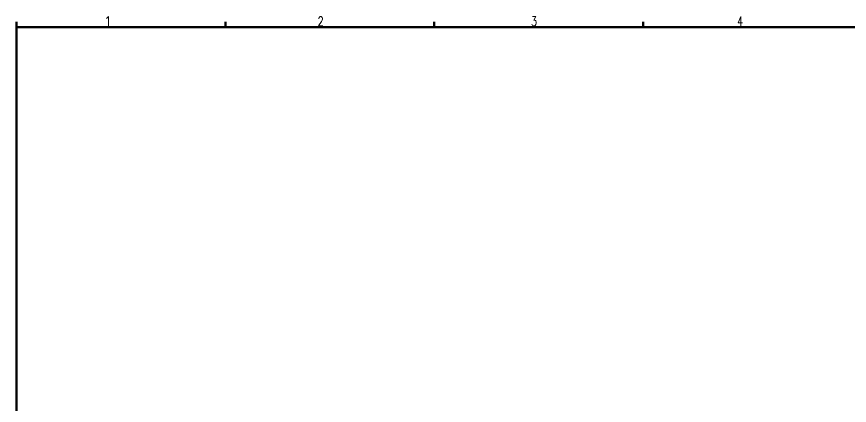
# Model space of a CAD drawing. Header units: millimetres. Extents: x -1556 to 1738, y -901 to 1368.
# Drawn here: x -1456 to -180, y 772 to 1368 of the extents above; entities that cross this region are included whole.
import ezdxf

# ---------------------------------------------------------------- set-up
doc = ezdxf.new("R2010")
doc.units = ezdxf.units.MM
doc.header["$LTSCALE"] = 1.453415
doc.layers.add('※200以降使用不可', color=7, linetype='Continuous')
doc.styles.get("Standard").update_dxf_attribs({"font": 'txt', "bigfont": 'extfont2'})

# ---------------------------------------------------------------- blocks, each defined once
blk = doc.blocks.new('JZB_0001')
at = {"layer": '※200以降使用不可', "color": 30, "linetype": 'Continuous', "lineweight": 50}
for p, q in [((25, 565.29), (25, 563.29)), ((105, 565.29), (105, 563.29)), ((185, 565.29), (185, 563.29)), ((265, 565.29), (265, 563.29)), ((25, 563.29), (25, 9.29)), ((821, 563.29), (25, 563.29))]:
    blk.add_line(p, q, dxfattribs=at)
at = {"layer": '※200以降使用不可', "color": 30, "lineweight": 50, "char_height": 3.5, "width": 2.7891, "attachment_point": 7, "line_spacing_factor": 0.6}
for s, insert in [('\\A1;\\W1.125000;1', (58.38, 563.79)), ('\\A1;\\W0.750000;2', (140.37, 563.79)), ('\\A1;\\W0.750000;3', (222.08, 563.79)), ('\\A1;\\W0.750000;4', (301.05, 563.79))]:
    blk.add_mtext(s, dxfattribs=dict(at, insert=insert))

msp = doc.modelspace()

# ---------------------------------------------------------------- block references
at = {"layer": '※200以降使用不可', "xscale": 4, "yscale": 4, "zscale": 4}
msp.add_blockref('JZB_0001', (-1556, -901.1524), dxfattribs=at)

doc.saveas('drawing.dxf')
